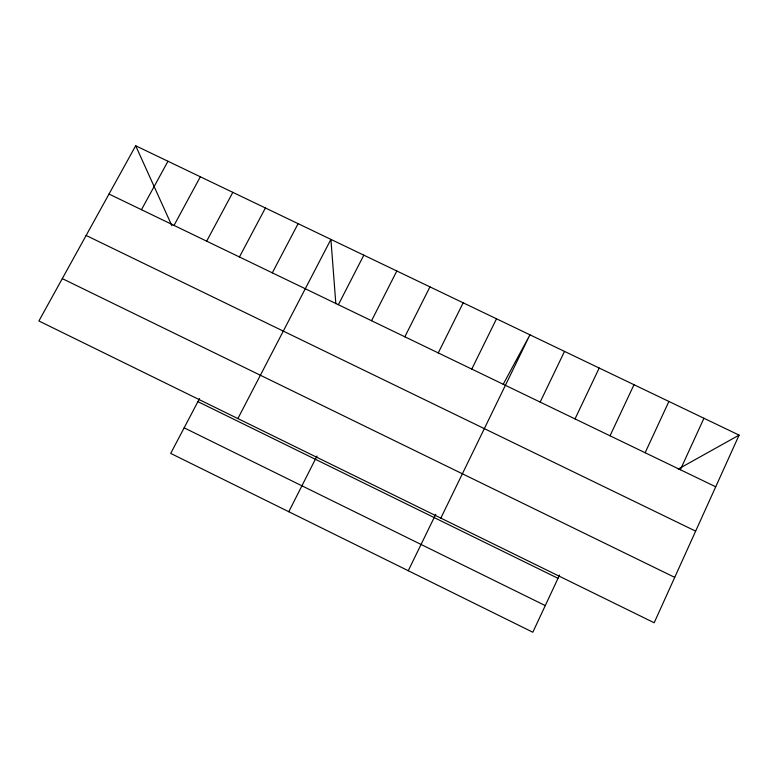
<?xml version="1.0" encoding="UTF-8"?>
<svg xmlns="http://www.w3.org/2000/svg" width="778" height="778" viewBox="0 0 778 778"><rect width="100%" height="100%" fill="white"/><g stroke="black" fill="none" stroke-linecap="round" stroke-linejoin="round"><path stroke-width="1.17" d="M739.1 435.116L654.181 622.76L38.9 320.974L135.673 145.768L739.1 435.116L678.251 469.066M680.361 469.737L703.944 418.263M645.137 452.738L668.915 401.458M559.557 575.039L532.823 632.232L170.703 453.409L199.567 398.492M610.02 435.797L634.002 384.721M575.03 418.914L599.196 368.033M540.156 402.08L564.517 351.403M440.825 518.119L529.944 334.822L503.201 384.303M408.265 570.721L435.738 514.316M471.779 369.093L496.51 318.795M438.257 352.92L463.173 302.807M404.852 336.796L429.952 286.878M288.794 511.73L316.977 456.073M371.553 320.731L396.829 270.997M338.372 304.713L363.822 255.165M237.883 418.574L330.913 239.391L335.824 303.712M272.31 272.845L298.11 223.656M239.439 256.983L265.415 207.979M206.676 241.17L232.826 192.351M174.019 225.416L200.345 176.771M141.46 209.7L167.96 161.25M109.008 194.043L715.711 486.795M86.134 235.462L695.649 531.141M62.298 278.612L674.721 577.364M197.904 401.652L558.02 578.336M184.153 427.832L545.271 605.595M135.673 145.768L171.87 225.717"/></g></svg>
